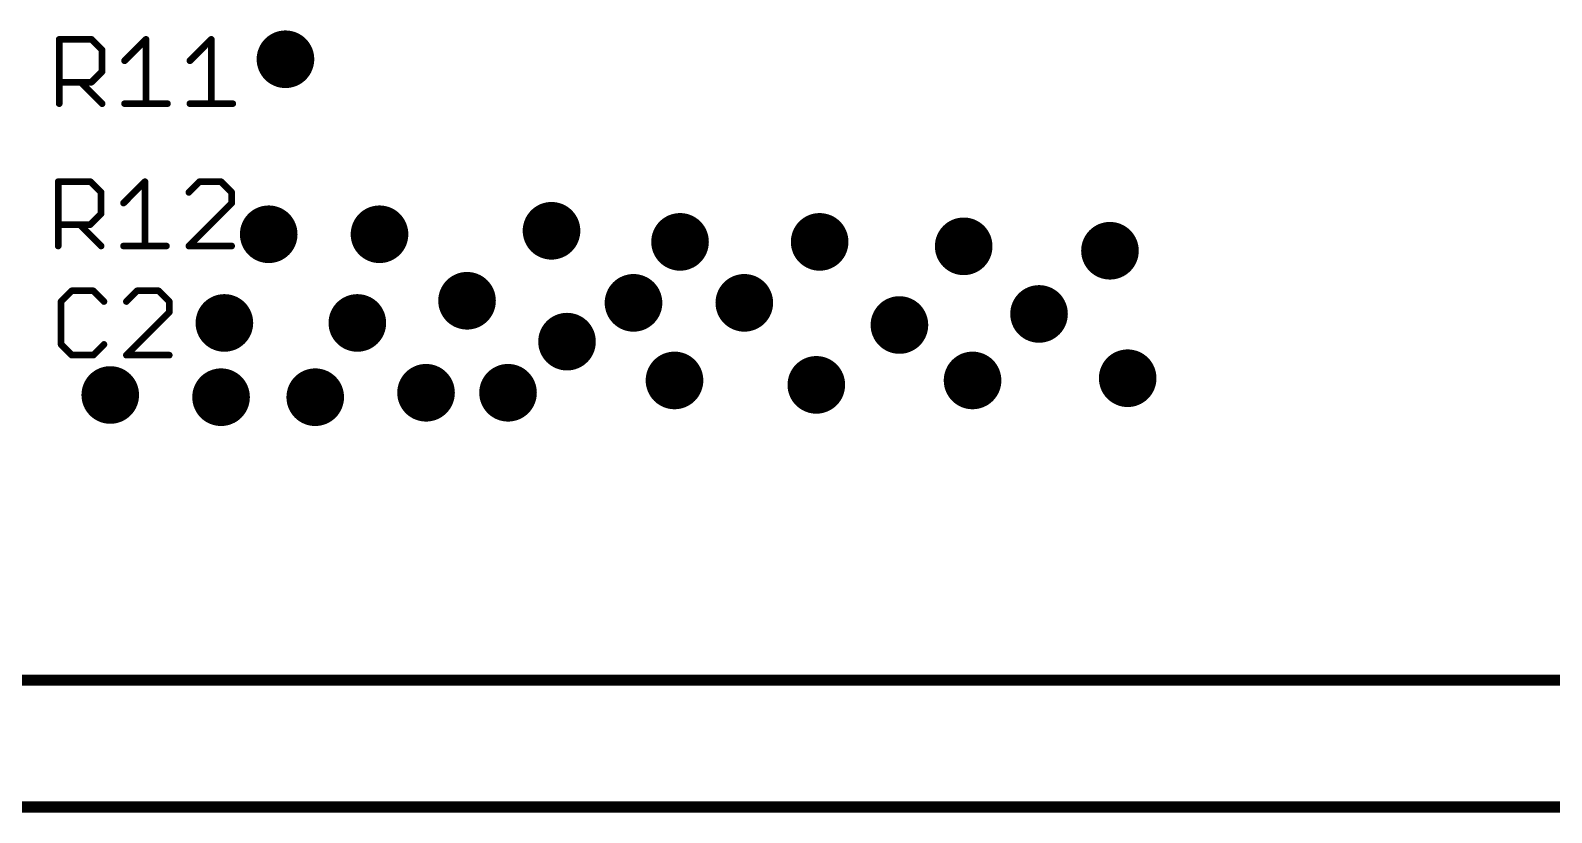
# Model space of a CAD drawing. Extents: x -35.6 to 35.6, y -20.1 to 20.1.
# Drawn here: x 0.32 to 17.75, y -15.46 to -6.5 of the extents above; entities that cross this region are included whole.
import ezdxf

# ---------------------------------------------------------------- set-up
doc = ezdxf.new("R2010")
doc.units = 0
for name, color, linetype in [('18', 82, 'CONTINUOUS'), ('20', 7, 'CONTINUOUS'), ('21', 253, 'CONTINUOUS'), ('25', 253, 'CONTINUOUS')]:
    doc.layers.add(name, color=color, linetype=linetype)

# ---------------------------------------------------------------- blocks, each defined once
blk = doc.blocks.new('ROUNDV')
at = {"const_width": 0.5}
blk.add_lwpolyline([(0, -0.25, 1), (0, 0.25, 1), (0, -0.25)], format="xyb", dxfattribs=at)

msp = doc.modelspace()

# ---------------------------------------------------------------- linework, layer by layer
at = {"layer": '20', "const_width": 0.127}
msp.add_lwpolyline([(-27, -15.4), (27, -15.4)], dxfattribs=at)
at = {"layer": '21', "const_width": 0.127}
msp.add_lwpolyline([(21.8, -13.948), (-17.278, -13.948)], dxfattribs=at)
at = {"layer": '25', "const_width": 0.0762}
for points in [[(0.646, -7.3415), (0.646, -6.6043)], [(0.646, -6.6043), (1.0146, -6.6043)], [(1.0146, -6.6043), (1.1374, -6.7271)], [(1.3944, -6.85), (1.6401, -6.6043)], [(1.6401, -6.6043), (1.6401, -7.3415)], [(2.1428, -6.85), (2.3885, -6.6043)], [(2.3885, -6.6043), (2.3885, -7.3415)], [(1.1374, -6.7271), (1.1374, -6.9729)], [(1.1374, -6.9729), (1.0146, -7.0958)], [(1.0146, -7.0958), (0.646, -7.0958)], [(0.8917, -7.0958), (1.1374, -7.3415)], [(1.3944, -7.3415), (1.8859, -7.3415)], [(2.1428, -7.3415), (2.6343, -7.3415)], [(0.6341, -8.9722), (0.6341, -8.235)], [(0.6341, -8.235), (1.0027, -8.235)], [(1.0027, -8.235), (1.1255, -8.3578)], [(1.1255, -8.3578), (1.1255, -8.6036)], [(1.3825, -8.4807), (1.6282, -8.235)], [(1.6282, -8.235), (1.6282, -8.9722)], [(2.2538, -8.235), (2.1309, -8.3578)], [(2.4995, -8.235), (2.2538, -8.235)], [(2.6224, -8.3578), (2.4995, -8.235)], [(2.6224, -8.4807), (2.6224, -8.3578)], [(2.1309, -8.9722), (2.6224, -8.4807)], [(1.0027, -8.7265), (0.6341, -8.7265)], [(0.8798, -8.7265), (1.1255, -8.9722)], [(1.1255, -8.6036), (1.0027, -8.7265)], [(1.3825, -8.9722), (1.874, -8.9722)], [(2.6224, -8.9722), (2.1309, -8.9722)], [(0.7896, -9.4855), (0.6667, -9.6083)], [(0.6667, -9.6083), (0.6667, -10.0998)], [(1.0353, -9.4855), (0.7896, -9.4855)], [(1.1582, -9.6083), (1.0353, -9.4855)], [(1.538, -9.4855), (1.4151, -9.6083)], [(1.7837, -9.4855), (1.538, -9.4855)], [(1.9066, -9.6083), (1.7837, -9.4855)], [(1.9066, -9.7312), (1.9066, -9.6083)], [(1.4151, -10.2227), (1.9066, -9.7312)], [(0.6667, -10.0998), (0.7896, -10.2227)], [(1.0353, -10.2227), (1.1582, -10.0998)], [(0.7896, -10.2227), (1.0353, -10.2227)], [(1.9066, -10.2227), (1.4151, -10.2227)]]:
    msp.add_lwpolyline(points, dxfattribs=at)
at = {"layer": '25', "const_width": 0.0381}
for points in [[(0.665, -6.6043, 1), (0.6269, -6.6043)], [(0.646, -6.5852, 1), (0.646, -6.6233)], [(1.028, -6.5908, 1), (1.0011, -6.6177)], [(1.0146, -6.6233, 1), (1.0146, -6.5852)], [(1.6592, -6.6043, 1), (1.6211, -6.6043)], [(1.6536, -6.6177, 1), (1.6266, -6.5908)], [(2.4076, -6.6043, 1), (2.3695, -6.6043)], [(2.402, -6.6177, 1), (2.3751, -6.5908)], [(1.1565, -6.7271, 1), (1.1184, -6.7271)], [(1.124, -6.7406, 1), (1.1509, -6.7137)], [(1.1184, -6.9729, 1), (1.1565, -6.9729)], [(1.1509, -6.9864, 1), (1.124, -6.9594)], [(1.3809, -6.8365, 1), (1.4078, -6.8635)], [(2.1293, -6.8365, 1), (2.1563, -6.8635)], [(0.646, -7.0767, 1), (0.646, -7.1148)], [(0.9052, -7.0823, 1), (0.8782, -7.1092)], [(1.0011, -7.0823, 1), (1.028, -7.1092)], [(1.0146, -7.1148, 1), (1.0146, -7.0767)], [(0.6269, -7.3415, 1), (0.665, -7.3415)], [(1.124, -7.355, 1), (1.1509, -7.328)], [(1.3944, -7.3224, 1), (1.3944, -7.3605)], [(1.6211, -7.3415, 1), (1.6592, -7.3415)], [(1.8859, -7.3605, 1), (1.8859, -7.3224)], [(2.1428, -7.3224, 1), (2.1428, -7.3605)], [(2.3695, -7.3415, 1), (2.4076, -7.3415)], [(2.6343, -7.3605, 1), (2.6343, -7.3224)], [(0.6531, -8.235, 1), (0.615, -8.235)], [(0.6341, -8.2159, 1), (0.6341, -8.254)], [(1.0161, -8.2215, 1), (0.9892, -8.2484)], [(1.0027, -8.254, 1), (1.0027, -8.2159)], [(1.1446, -8.3578, 1), (1.1065, -8.3578)], [(1.1121, -8.3713, 1), (1.139, -8.3444)], [(1.6473, -8.235, 1), (1.6092, -8.235)], [(1.6417, -8.2484, 1), (1.6147, -8.2215)], [(2.1174, -8.3444, 1), (2.1444, -8.3713)], [(2.2538, -8.2159, 1), (2.2538, -8.254)], [(2.2672, -8.2484, 1), (2.2403, -8.2215)], [(2.513, -8.2215, 1), (2.486, -8.2484)], [(2.4995, -8.254, 1), (2.4995, -8.2159)], [(2.6414, -8.3578, 1), (2.6033, -8.3578)], [(2.6089, -8.3713, 1), (2.6358, -8.3444)], [(1.369, -8.4672, 1), (1.3959, -8.4942)], [(2.6033, -8.4807, 1), (2.6414, -8.4807)], [(2.6358, -8.4942, 1), (2.6089, -8.4672)], [(0.6341, -8.7074, 1), (0.6341, -8.7455)], [(0.8933, -8.713, 1), (0.8663, -8.7399)], [(0.9892, -8.713, 1), (1.0161, -8.7399)], [(1.0027, -8.7455, 1), (1.0027, -8.7074)], [(1.1065, -8.6036, 1), (1.1446, -8.6036)], [(1.139, -8.6171, 1), (1.1121, -8.5901)], [(0.615, -8.9722, 1), (0.6531, -8.9722)], [(1.1121, -8.9857, 1), (1.139, -8.9587)], [(1.3825, -8.9532, 1), (1.3825, -8.9913)], [(1.6092, -8.9722, 1), (1.6473, -8.9722)], [(1.874, -8.9913, 1), (1.874, -8.9532)], [(2.1309, -8.9532, 1), (2.1309, -8.9913)], [(2.1174, -8.9587, 1), (2.1444, -8.9857)], [(2.6224, -8.9913, 1), (2.6224, -8.9532)], [(0.6858, -9.6083, 1), (0.6477, -9.6083)], [(0.6532, -9.5949, 1), (0.6802, -9.6218)], [(0.7896, -9.4664, 1), (0.7896, -9.5045)], [(0.803, -9.4989, 1), (0.7761, -9.472)], [(1.0488, -9.472, 1), (1.0218, -9.4989)], [(1.0353, -9.5045, 1), (1.0353, -9.4664)], [(1.1447, -9.6218, 1), (1.1717, -9.5949)], [(1.4016, -9.5949, 1), (1.4286, -9.6218)], [(1.538, -9.4664, 1), (1.538, -9.5045)], [(1.5515, -9.4989, 1), (1.5245, -9.472)], [(1.7972, -9.472, 1), (1.7703, -9.4989)], [(1.7837, -9.5045, 1), (1.7837, -9.4664)], [(1.9257, -9.6083, 1), (1.8876, -9.6083)], [(1.8931, -9.6218, 1), (1.9201, -9.5949)], [(1.8876, -9.7312, 1), (1.9257, -9.7312)], [(1.9201, -9.7447, 1), (1.8931, -9.7177)], [(0.6802, -10.0864, 1), (0.6532, -10.1133)], [(0.6477, -10.0998, 1), (0.6858, -10.0998)], [(1.1717, -10.1133, 1), (1.1447, -10.0864)], [(0.7896, -10.2036, 1), (0.7896, -10.2417)], [(0.7761, -10.2362, 1), (0.803, -10.2092)], [(1.0218, -10.2092, 1), (1.0488, -10.2362)], [(1.0353, -10.2417, 1), (1.0353, -10.2036)], [(1.4151, -10.2036, 1), (1.4151, -10.2417)], [(1.4016, -10.2092, 1), (1.4286, -10.2362)], [(1.9066, -10.2417, 1), (1.9066, -10.2036)]]:
    msp.add_lwpolyline(points, format="xyb", dxfattribs=at)

# ---------------------------------------------------------------- block references
at = {"layer": '18', "xscale": 0.6604, "yscale": 0.6604}
for p in [(3.2385, -6.8326), (3.0465, -8.8377), (4.3165, -8.8377), (6.288, -8.798), (7.7612, -8.925), (9.3614, -8.925), (11.0124, -8.9758), (12.6888, -9.0266), (5.3198, -9.5997), (7.2278, -9.6235), (8.4978, -9.6235), (2.5385, -9.8537), (4.0625, -9.8537), (10.2758, -9.8775), (11.876, -9.7505), (6.4658, -10.068), (7.6977, -10.5125), (9.3233, -10.5633), (11.114, -10.5125), (12.892, -10.4871), (1.2304, -10.6792), (2.5004, -10.7046), (3.5799, -10.7046), (4.8499, -10.6538), (5.7897, -10.6538)]:
    msp.add_blockref('ROUNDV', p, dxfattribs=at)

doc.saveas('drawing.dxf')
